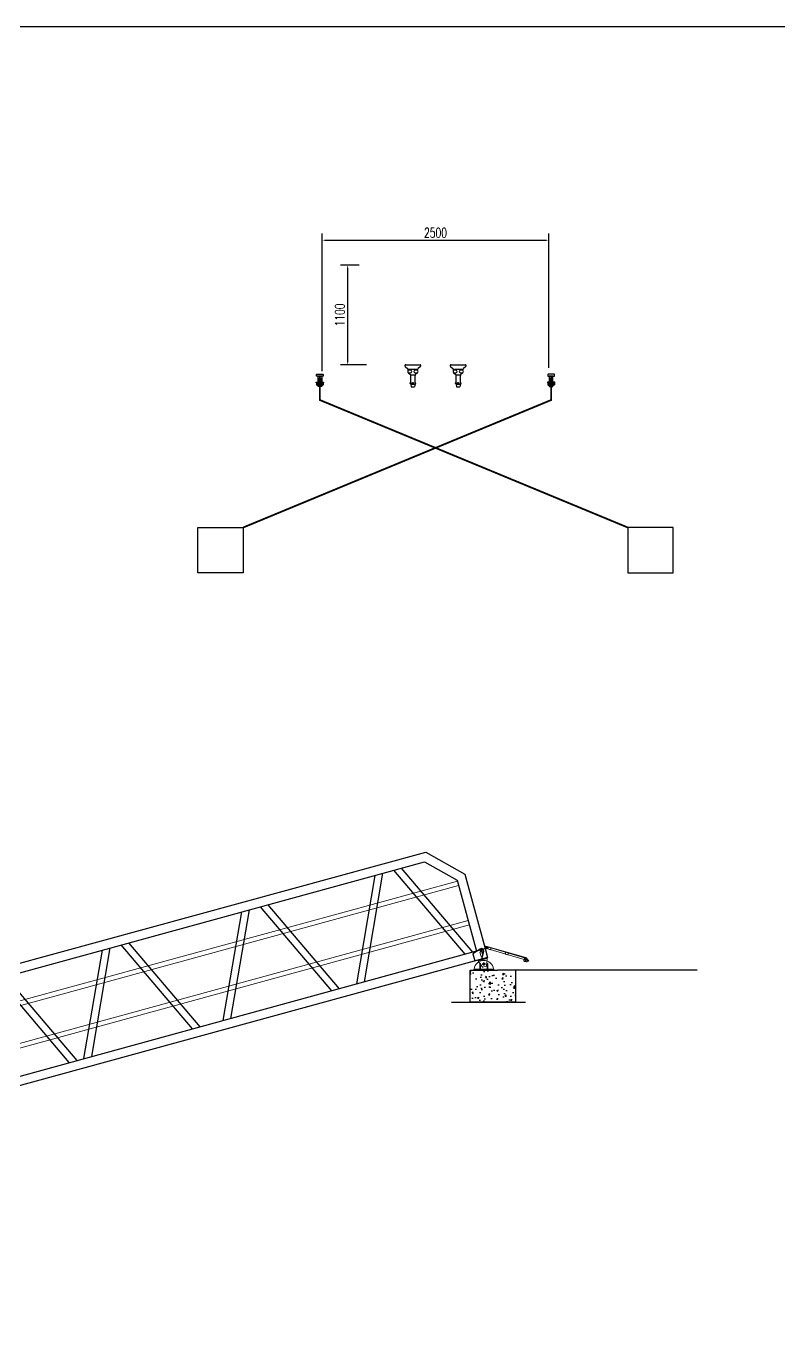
# Model space of a CAD drawing. Extents: x 36536 to 256213, y 18389 to 106449.
# Drawn here: x 222420 to 230716, y 89170 to 103703 of the extents above; entities that cross this region are included whole.
import ezdxf

# ---------------------------------------------------------------- set-up
doc = ezdxf.new("R2010")
doc.units = 0
doc.header["$LTSCALE"] = 1000
doc.header["$MEASUREMENT"] = 0
doc.linetypes.add('CENTER', pattern=[2, 1.25, -0.25, 0.25, -0.25])
doc.linetypes.add('CENTER2', pattern=[28.575, 19.05, -3.175, 3.175, -3.175])
for name, color, linetype in [('W-FLOAT_BOWL浮筒', 253, 'Continuous'), ('固定锚', 5, 'Continuous'), ('栏杆', 6, 'Continuous'), ('铝横梁', 220, 'Continuous'), ('铝通', 4, 'Continuous')]:
    doc.layers.add(name, color=color, linetype=linetype)
for name, color, linetype, lineweight in [('加强板', 140, 'Continuous', 18), ('图框', 7, 'Continuous', 13), ('型材', 7, 'Continuous', 15), ('结构', 52, 'Continuous', 18), ('铝斜撑', 241, 'Continuous', 9)]:
    doc.layers.add(name, color=color, linetype=linetype, lineweight=lineweight)
doc.styles.add('STANDARD_T3', font='simplex.shx', dxfattribs={"width": 0.7, "bigfont": 'hztxt.shx'})
doc.dimstyles.new('W&&30', dxfattribs={"dimtxt": 105, "dimasz": 30, "dimexe": 75, "dimexo": 90, "dimgap": 30, "dimtad": 1, "dimdec": 0, "dimzin": 0, "dimdsep": 46, "dimtxsty": 'STANDARD_T3', "dimcen": 0.09, "dimclrd": 1, "dimclre": 1, "dimclrt": 7, "dimazin": 2, "dimtfac": 1, "dimtdec": 0, "dimtix": 1, "dimtmove": 2, "dimatfit": 3, "dimfxl": 100, "dimtolj": 1, "dimtzin": 0, "dimarcsym": 0})

# ---------------------------------------------------------------- blocks, each defined once
blk = doc.blocks.new('JAGZZ')
at = {"color": 1, "linetype": 'CENTER2'}
for p, q in [((524725, 12996), (524689, 12996)), ((524707, 12979), (524707, 13014))]:
    blk.add_line(p, q, dxfattribs=at)
at = {"layer": '结构', "color": 4}
for p, q in [((524597, 12929), (524597, 12941)), ((524817, 12941), (524597, 12941)), ((524817, 12929), (524817, 12941)), ((524817, 12929), (524597, 12929))]:
    blk.add_line(p, q, dxfattribs=at)
for points in [[(524670, 12941), (524670, 13001), (524662, 13001), (524662, 12941)], [(524744, 12941), (524744, 13001), (524752, 13001), (524752, 12941)]]:
    blk.add_lwpolyline(points, close=True, dxfattribs=at)
at = {"layer": '结构'}
blk.add_circle((524707, 12996), 13, dxfattribs=at)
at = {"layer": '结构', "color": 4}
blk.add_arc((524707, 12931), 106, 5.7248, 174.2752, dxfattribs=at)
blk = doc.blocks.new('A$C32F71815')
at = {"layer": '铝斜撑', "linetype": 'Continuous'}
for p, q in [((3, 20), (0, 20)), ((0, 20), (0, 0)), ((40, 0), (0, 0)), ((3, 20), (3, 3)), ((40, 3), (3, 3)), ((40, 0), (40, 3))]:
    blk.add_line(p, q, dxfattribs=at)
blk = doc.blocks.new('A$C42B83C84')
at = {"layer": '图框', "lineweight": 0}
h = blk.add_hatch(dxfattribs=at)
h.set_pattern_fill('ANSI31', color=256, scale=0.5, style=0)
h.set_pattern_definition([(45, (82514.4754, -36464.1272), (-1.122532015, 1.122532015), [])])
edge = h.paths.add_edge_path(flags=17)
edge.add_arc((15, 30), 6.5, 0, 360)
edge = h.paths.add_edge_path()
edge.add_arc((15, 30), 10, 0, 360)
for p, q in [((0, 25), (0, 45)), ((0, 45), (458, 45)), ((5, 25), (0, 25)), ((5, 40), (5, 25)), ((457, 40), (5, 40)), ((457, 40), (497, 15)), ((458, 45), (500, 19)), ((462, 7), (462, 23)), ((467, 7), (467, 23)), ((497, 15), (500, 19))]:
    blk.add_line(p, q, dxfattribs=at)
for points in [[(29, 20), (29, 40), (444, 40), (444, 20)], [(59, 40), (59, 20), (29, 20), (29, 40)], [(259, 40), (259, 20), (229, 20), (229, 40)]]:
    blk.add_lwpolyline(points, close=True, dxfattribs=at)
blk.add_lwpolyline([(444, 20), (444, 10, 0.414214), (454, 0), (474, 0, 0.414214), (484, 10), (484, 20)], format="xyb", dxfattribs=at)
blk.add_lwpolyline([(458, 0), (458, 7), (470, 7), (470, 0)], dxfattribs=at)
for radius in [10, 6.5]:
    blk.add_circle((15, 30), radius, dxfattribs=at)
blk.add_blockref('A$C32F71815', (444, 20), dxfattribs=at)
blk = doc.blocks.new('EB')
at = {"layer": '加强板'}
blk.add_lwpolyline([(1337537242, 365767056), (1337537242, 365767006), (1337537257, 365767006), (1337537267, 365767056)], close=True, dxfattribs=at)
at = {"layer": '铝通'}
blk.add_lwpolyline([(1337537285, 365767056, 0.668622), (1337537254, 365767090), (1337537162, 365767061), (1337537162, 365766981), (1337537242, 365766981)], format="xyb", close=True, dxfattribs=at)
blk.add_circle((1337537262, 365767066), 7, dxfattribs=at)
blk = doc.blocks.new('A$C1CD0366B')
at = {"color": 1, "linetype": 'CENTER', "ltscale": 0.52}
for p, q in [((46, 50), (74, 50)), ((60, 36), (60, 64))]:
    blk.add_line(p, q, dxfattribs=at)
blk.add_lwpolyline([(0, 100), (0, 0), (10, 0), (10, 100)], close=True)
blk.add_lwpolyline([(10, 100), (87, 74, -0.315452), (90, 69), (90, 31, -0.315452), (87, 26), (10, 0)], format="xyb")
blk.add_circle((60, 50), 11)
blk = doc.blocks.new('asasfasf')
h = blk.add_hatch()
h.set_pattern_fill('AR-CONC', color=256, scale=100)
h.set_pattern_definition([(50, (149690.8, 295328.94), (182.18467, -15.9391), [19.05, -209.55]), (355, (149690.8, 295328.94), (-35.24283, 191.05664), [15.24, -167.64]), (100.451, (149705.99, 295327.61), (146.9425, 175.1167), [16.19, -178.09]), (46.1842, (149690.8, 295379.74), (271.07904, -42.0423), [28.575, -314.325]), (96.6356, (149713.4, 295376.23), (237.4042, 247.4256), [24.285, -267.135]), (351.184, (149690.8, 295379.74), (237.4046, 247.4251), [22.86, -251.46]), (21, (149716.2, 295367.04), (151.61488, -102.26552), [19.05, -209.55]), (326, (149716.2, 295367.04), (61.80203, 184.18797), [15.24, -167.64]), (71.4514, (149728.84, 295358.52), (213.4165, 81.92286), [16.19, -178.09]), (37.5, (149690.803, 295328.94), (3.088603, 84.55504), [0, -165.608, 0, -170.18, 0, -168.275]), (7.5, (149690.8, 295328.94), (66.81966, 100.18057), [0, -97.028, 0, -161.798, 0, -64.135]), (327.5, (149634.16, 295328.94), (135.590595, -5.728744), [0, -63.5, 0, -198.12, 0, -262.89]), (317.5, (149608.76, 295328.94), (148.12918, 25.4265), [0, -82.55, 0, -131.572, 0, -186.69])])
h.paths.add_polyline_path([(210639, 254099), (210939, 254099), (210939, 254101), (211139, 254101), (211139, 253747), (210639, 253747)])
for points in [[(210639, 254099), (210939, 254099), (210939, 254101), (211139, 254101), (211139, 253747), (210639, 253747), (210639, 254099)], [(210434, 253747), (211249, 253747)]]:
    blk.add_lwpolyline(points)
at = {"layer": '型材'}
for points in [[(204903, 253549), (210497, 255081), (210510, 255033), (204916, 253501)], [(205022, 253115), (210616, 254647), (210629, 254599), (205035, 253067)]]:
    blk.add_lwpolyline(points, close=True, dxfattribs=at)
at = {"layer": '铝横梁', "color": 6}
for points in [[(209879, 255223), (210665, 254298)], [(209588, 255143), (209383, 253947)], [(209673, 255166), (209468, 253970)], [(209794, 255200), (210580, 254274)], [(208322, 254796), (209108, 253871)], [(208407, 254820), (209193, 253894)], [(208116, 254740), (207911, 253543)], [(208201, 254763), (207996, 253567)], [(206666, 254343), (206461, 253146)], [(206787, 254376), (207573, 253451)], [(206872, 254399), (207658, 253474)], [(206581, 254320), (206376, 253123)], [(205428, 254004), (206214, 253079)], [(205514, 254027), (206299, 253102)]]:
    blk.add_lwpolyline(points, dxfattribs=at)
at = {"layer": '铝通', "color": 4}
for points in [[(205018, 252751), (204793, 253571), (205038, 254001), (210150, 255401), (210580, 255156), (210804, 254336)], [(205114, 252778), (204900, 253557), (205105, 253915), (210136, 255293), (210494, 255089), (210708, 254309)]]:
    blk.add_lwpolyline(points, dxfattribs=at)
blk.add_lwpolyline([(205018, 252751), (210804, 254336), (210831, 254239), (205044, 252655)], close=True, dxfattribs=at)
at = {"color": 0}
blk.add_blockref('JAGZZ', (-313918, 241169), dxfattribs=at)
at = {"layer": '图框', "lineweight": 0, "rotation": 343.8258550161323}
blk.add_blockref('A$C42B83C84', (210800, 254321), dxfattribs=at)
at = {"layer": '图框', "rotation": 285.3138034308679}
blk.add_blockref('A$C1CD0366B', (210725, 254210), dxfattribs=at)
at = {"layer": '图框', "lineweight": 0, "xscale": -1, "rotation": 27.23281612754066}
blk.add_blockref('A$C42B83C84', (205027, 252752), dxfattribs=at)
at = {"layer": '型材', "color": 22, "rotation": 15.31380343086798}
blk.add_blockref('EB', (-1193234596, -705776603), dxfattribs=at)
blk = doc.blocks.new('*D308')
at = {"layer": 'Defpoints', "color": 0, "transparency": 16777216}
for p in [(228182, 101346), (228182, 99848, 0), (225682, 99812, 0)]:
    blk.add_point(p, dxfattribs=at)
at = {"layer": 'W-FLOAT_BOWL浮筒', "color": 1, "lineweight": -2, "transparency": 16777216}
for p, q in [((225682, 99902), (225682, 101421)), ((225712, 101346), (228152, 101346)), ((228182, 99938), (228182, 101421))]:
    blk.add_line(p, q, dxfattribs=at)
at = {"layer": 'W-FLOAT_BOWL浮筒', "color": 1, "transparency": 16777216}
for points in [[(225712, 101351), (225712, 101341), (225682, 101346)], [(228152, 101351), (228152, 101341), (228182, 101346)]]:
    blk.add_solid(points, dxfattribs=at)
at = {"layer": 'W-FLOAT_BOWL浮筒', "color": 7, "transparency": 16777216, "insert": (226932, 101428), "char_height": 105, "attachment_point": 5, "style": 'STANDARD_T3'}
blk.add_mtext('\\A1;2500', dxfattribs=at)
blk = doc.blocks.new('*D309')
at = {"layer": 'Defpoints', "color": 0, "transparency": 16777216}
for p in [(226182, 101072), (225960, 99972), (226261, 99972, 0)]:
    blk.add_point(p, dxfattribs=at)
at = {"layer": 'W-FLOAT_BOWL浮筒', "color": 1, "lineweight": -2, "transparency": 16777216}
for p, q in [((226092, 101072), (225885, 101072)), ((225960, 101042), (225960, 100002)), ((226171, 99972), (225885, 99972))]:
    blk.add_line(p, q, dxfattribs=at)
at = {"layer": 'W-FLOAT_BOWL浮筒', "color": 1, "transparency": 16777216}
for points in [[(225955, 101042), (225965, 101042), (225960, 101072)], [(225955, 100002), (225965, 100002), (225960, 99972)]]:
    blk.add_solid(points, dxfattribs=at)
at = {"layer": 'W-FLOAT_BOWL浮筒', "color": 7, "transparency": 16777216, "insert": (225877, 100522), "char_height": 105, "attachment_point": 5, "rotation": 90, "style": 'STANDARD_T3'}
blk.add_mtext('\\A1;1100', dxfattribs=at)
blk = doc.blocks.new('侧面螺丝组2')
for points in [[(-40, 0), (40, 0), (40, -5), (-40, -5)], [(-25, -5), (25, -5), (25, -35), (-25, -35)]]:
    blk.add_lwpolyline(points, close=True)
for points in [[(-25, -5), (-38, -5), (-38, -26, 0.414214), (-33, -31), (-25, -31)], [(25, -5), (38, -5), (38, -26, -0.414214), (33, -31), (25, -31)]]:
    blk.add_lwpolyline(points, format="xyb", close=True)

msp = doc.modelspace()

# ---------------------------------------------------------------- linework, layer by layer
for p, q in [((225677.058, 99847.182, 0), (225677.058, 99822.182, 0)), ((226596.548, 99954.94), (226626.431, 99928.035)), ((226603.239, 99972.372), (226761.239, 99972.372)), ((226629.739, 99907.934), (226629.739, 99920.604)), ((226633.446, 99880.738), (226654.533, 99863.663)), ((226639.732, 99925.056), (226724.732, 99925.056)), ((226658.239, 99757.872), (226658.239, 99855.891)), ((226663.039, 99860.661), (226701.439, 99860.661)), ((226706.239, 99757.872), (226706.239, 99855.891)), ((226731.033, 99880.738), (226709.946, 99863.663)), ((226734.739, 99907.934), (226734.739, 99920.604)), ((226767.931, 99954.94), (226738.048, 99928.035)), ((227096.548, 99954.94), (227126.431, 99928.035)), ((227103.239, 99972.372), (227261.239, 99972.372)), ((227129.739, 99907.934), (227129.739, 99920.604)), ((227133.446, 99880.738), (227154.533, 99863.663)), ((227139.732, 99925.056), (227224.732, 99925.056)), ((227158.239, 99757.872), (227158.239, 99855.891)), ((227163.039, 99860.661), (227201.439, 99860.661)), ((227206.239, 99757.872), (227206.239, 99855.891)), ((227231.033, 99880.738), (227209.946, 99863.663)), ((227234.739, 99907.934), (227234.739, 99920.604)), ((227267.931, 99954.94), (227238.048, 99928.035)), ((228187.121, 99847.182, 0), (228187.121, 99822.182, 0)), ((225677.058, 99822.182, 0), (225637.058, 99822.182, 0)), ((225677.058, 99820.186, 0), (225637.058, 99816.192, 0)), ((225677.058, 99818.176, 0), (225637.058, 99814.182, 0)), ((225677.058, 99814.186, 0), (225637.058, 99810.192, 0)), ((225677.058, 99812.176, 0), (225637.058, 99808.182, 0)), ((225677.058, 99808.186, 0), (225637.058, 99804.192, 0)), ((225677.058, 99806.176, 0), (225637.058, 99802.182, 0)), ((225677.058, 99802.186, 0), (225637.058, 99798.192, 0)), ((225677.058, 99800.176, 0), (225637.058, 99796.182, 0)), ((225677.058, 99796.186, 0), (225637.058, 99792.192, 0)), ((225677.058, 99794.176, 0), (225637.058, 99790.182, 0)), ((225677.058, 99790.186, 0), (225637.058, 99786.192, 0)), ((225677.058, 99788.176, 0), (225637.058, 99784.182, 0)), ((225677.058, 99784.186, 0), (225637.058, 99780.192, 0)), ((225677.058, 99782.176, 0), (225637.058, 99778.182, 0)), ((225677.058, 99778.186, 0), (225637.058, 99774.192, 0)), ((225677.058, 99776.176, 0), (225637.058, 99772.182, 0)), ((225677.058, 99772.186, 0), (225637.058, 99768.192, 0)), ((225677.058, 99770.176, 0), (225637.058, 99766.182, 0)), ((225677.058, 99766.186, 0), (225637.058, 99762.192, 0)), ((225677.058, 99764.176, 0), (225637.058, 99760.182, 0)), ((225677.058, 99760.186, 0), (225637.058, 99756.192, 0)), ((225677.058, 99758.176, 0), (225637.058, 99754.182, 0)), ((225677.058, 99754.186, 0), (225637.058, 99750.192, 0)), ((225677.058, 99752.176, 0), (225637.058, 99748.182, 0)), ((225677.058, 99748.186, 0), (225637.058, 99744.192, 0)), ((225677.058, 99746.176, 0), (225637.058, 99742.182, 0)), ((226653.239, 99766.746), (226653.239, 99772.872)), ((226656.239, 99775.872), (226658.239, 99775.872)), ((226658.239, 99757.872), (226663.837, 99729.882)), ((226658.239, 99757.872), (226706.239, 99757.872)), ((226666.289, 99727.872), (226698.19, 99727.872)), ((226676.239, 99766.872), (226676.239, 99772.197)), ((226688.239, 99766.872), (226688.239, 99772.197)), ((226706.239, 99757.872), (226700.641, 99729.882)), ((226708.239, 99775.872), (226706.239, 99775.872)), ((226711.239, 99766.746), (226711.239, 99772.872)), ((227153.239, 99766.746), (227153.239, 99772.872)), ((227156.239, 99775.872), (227158.239, 99775.872)), ((227158.239, 99757.872), (227163.837, 99729.882)), ((227158.239, 99757.872), (227206.239, 99757.872)), ((227166.289, 99727.872), (227198.19, 99727.872)), ((227176.239, 99766.872), (227176.239, 99772.197)), ((227188.239, 99766.872), (227188.239, 99772.197)), ((227206.239, 99757.872), (227200.641, 99729.882)), ((227208.239, 99775.872), (227206.239, 99775.872)), ((227211.239, 99766.746), (227211.239, 99772.872)), ((228187.121, 99822.182, 0), (228227.121, 99822.182, 0)), ((228187.121, 99820.186, 0), (228227.121, 99816.192, 0)), ((228187.121, 99818.176, 0), (228227.121, 99814.182, 0)), ((228187.121, 99814.186, 0), (228227.121, 99810.192, 0)), ((228187.121, 99812.176, 0), (228227.121, 99808.182, 0)), ((228187.121, 99808.186, 0), (228227.121, 99804.192, 0)), ((228187.121, 99806.176, 0), (228227.121, 99802.182, 0)), ((228187.121, 99802.186, 0), (228227.121, 99798.192, 0)), ((228187.121, 99800.176, 0), (228227.121, 99796.182, 0)), ((228187.121, 99796.186, 0), (228227.121, 99792.192, 0)), ((228187.121, 99794.176, 0), (228227.121, 99790.182, 0)), ((228187.121, 99790.186, 0), (228227.121, 99786.192, 0)), ((228187.121, 99788.176, 0), (228227.121, 99784.182, 0)), ((228187.121, 99784.186, 0), (228227.121, 99780.192, 0)), ((228187.121, 99782.176, 0), (228227.121, 99778.182, 0)), ((228187.121, 99778.186, 0), (228227.121, 99774.192, 0)), ((228187.121, 99776.176, 0), (228227.121, 99772.182, 0)), ((228187.121, 99772.186, 0), (228227.121, 99768.192, 0)), ((228187.121, 99770.176, 0), (228227.121, 99766.182, 0)), ((228187.121, 99766.186, 0), (228227.121, 99762.192, 0)), ((228187.121, 99764.176, 0), (228227.121, 99760.182, 0)), ((228187.121, 99760.186, 0), (228227.121, 99756.192, 0)), ((228187.121, 99758.176, 0), (228227.121, 99754.182, 0)), ((228187.121, 99754.186, 0), (228227.121, 99750.192, 0)), ((228187.121, 99752.176, 0), (228227.121, 99748.182, 0)), ((228187.121, 99748.186, 0), (228227.121, 99744.192, 0)), ((228187.121, 99746.176, 0), (228227.121, 99742.182, 0))]:
    msp.add_line(p, q)
at = {"ltscale": 0.1}
for p, q in [((226663.837, 99729.882), (226664.239, 99727.872)), ((226664.239, 99727.872), (226666.289, 99727.872)), ((226698.19, 99727.872), (226700.239, 99727.872)), ((226700.641, 99729.882), (226700.239, 99727.872)), ((227163.837, 99729.882), (227164.239, 99727.872)), ((227164.239, 99727.872), (227166.289, 99727.872)), ((227198.19, 99727.872), (227200.239, 99727.872)), ((227200.641, 99729.882), (227200.239, 99727.872))]:
    msp.add_line(p, q, dxfattribs=at)
msp.add_lwpolyline([(211646.243, 103703.395), (244784.33, 103703.395), (244784.33, 69667.453), (211646.243, 69667.453)], close=True)
at = {"elevation": 0}
for points in [[(225624.558, 99867.182), (225689.558, 99867.182, -0.414213562), (225694.558, 99862.182), (225694.558, 99852.182, -0.414213562), (225689.558, 99847.182), (225624.558, 99847.182, -0.414213562), (225619.558, 99852.182), (225619.558, 99862.182, -0.414213562)], [(225637.058, 99847.182), (225677.058, 99847.182), (225677.058, 99737.182, -0.414213562), (225672.058, 99732.182), (225642.058, 99732.182, -0.414213562), (225637.058, 99737.182)], [(228239.621, 99867.182), (228174.621, 99867.182, 0.414213562), (228169.621, 99862.182), (228169.621, 99852.182, 0.414213562), (228174.621, 99847.182), (228239.621, 99847.182, 0.414213562), (228244.621, 99852.182), (228244.621, 99862.182, 0.414213562)], [(228227.121, 99847.182), (228187.121, 99847.182), (228187.121, 99737.182, 0.414213562), (228192.121, 99732.182), (228222.121, 99732.182, 0.414213562), (228227.121, 99737.182)]]:
    msp.add_lwpolyline(points, format="xyb", close=True, dxfattribs=at)
for centre, radius, start, end in [((226603.239, 99962.372), 10, 90, 228.0009157), ((226638.739, 99897.872), 13.5, 126.5657369, 231), ((226619.739, 99920.604), 10, 0, 48.0009157), ((226639.739, 99888.51), 10, 184.1478825, 231), ((226647.751, 99913.472), 31.421, 236.1380561, 303.5569221), ((226647.716, 99882.36), 31.372, 56.4165797, 122.8530887), ((226648.239, 99855.891), 10, 0, 51), ((226656.739, 99897.872), 13.5, 308.3696396, 51.9010629), ((226707.739, 99897.872), 13.5, 128.0989371, 231.6303604), ((226716.728, 99913.467), 31.417, 236.4385284, 303.8664934), ((226716.755, 99882.39), 31.343, 57.1287193, 123.6019394), ((226716.239, 99855.891), 10, 129, 180), ((226724.739, 99888.51), 10, 309, 355.8521175), ((226725.739, 99897.872), 13.5, 309, 53.4342631), ((226744.739, 99920.604), 10, 131.9990843, 180), ((226761.239, 99962.372), 10, 311.9990843, 90), ((227103.239, 99962.372), 10, 90, 228.0009157), ((227138.739, 99897.872), 13.5, 126.5657369, 231), ((227119.739, 99920.604), 10, 0, 48.0009157), ((227139.739, 99888.51), 10, 184.1478825, 231), ((227147.751, 99913.472), 31.421, 236.1380561, 303.5569221), ((227147.716, 99882.36), 31.372, 56.4165797, 122.8530887), ((227148.239, 99855.891), 10, 0, 51), ((227156.739, 99897.872), 13.5, 308.3696396, 51.9010629), ((227207.739, 99897.872), 13.5, 128.0989371, 231.6303604), ((227216.728, 99913.467), 31.417, 236.4385284, 303.8664934), ((227216.755, 99882.39), 31.343, 57.1287193, 123.6019394), ((227216.239, 99855.891), 10, 129, 180), ((227224.739, 99888.51), 10, 309, 355.8521175), ((227225.739, 99897.872), 13.5, 309, 53.4342631), ((227244.739, 99920.604), 10, 131.9990843, 180), ((227261.239, 99962.372), 10, 311.9990843, 90), ((226656.239, 99772.872), 3, 90, 180), ((226666.289, 99730.372), 2.5, 191.3099325, 270), ((226679.239, 99772.197), 3, 115.3769335, 180), ((226682.239, 99765.872), 10, 64.6230665, 115.3769335), ((226685.239, 99772.197), 3, 0, 64.6230665), ((226698.19, 99730.372), 2.5, 270, 348.6900675), ((226708.239, 99772.872), 3, 0, 90), ((227156.239, 99772.872), 3, 90, 180), ((227166.289, 99730.372), 2.5, 191.3099325, 270), ((227179.239, 99772.197), 3, 115.3769335, 180), ((227182.239, 99765.872), 10, 64.6230665, 115.3769335), ((227185.239, 99772.197), 3, 0, 64.6230665), ((227198.19, 99730.372), 2.5, 270, 348.6900675), ((227208.239, 99772.872), 3, 0, 90)]:
    msp.add_arc(centre, radius, start, end)
for centre, major_axis, start_param, end_param in [((226659.239, 99766.746), (0, -9), 4.71238898, 6.115737228), ((226682.239, 99766.872), (0, 9), 1.570796327, 4.71238898), ((227159.239, 99766.746), (0, -9), 4.71238898, 6.115737228), ((227182.239, 99766.872), (0, 9), 1.570796327, 4.71238898)]:
    msp.add_ellipse(centre, major_axis=major_axis, ratio=0.666666667, start_param=start_param, end_param=end_param)
at = {"extrusion": (0, 0, -1)}
for centre in [(226705.239, 99766.746), (227205.239, 99766.746)]:
    msp.add_ellipse(centre, major_axis=(0, -9), ratio=0.666666667, start_param=4.71238898, end_param=6.115737228, dxfattribs=at)
at = {"layer": '固定锚', "const_width": 20, "elevation": 0}
for points in [[(224812.894, 98178.938), (228208.087, 99584.193), (228208.087, 99847.872)], [(229051.622, 98178.938), (225656.43, 99584.193), (225656.43, 99847.872)]]:
    msp.add_lwpolyline(points, dxfattribs=at)
at = {"layer": '固定锚', "elevation": 0}
for points in [[(224312.894, 98178.938), (224812.894, 98178.938), (224812.894, 97678.938), (224312.894, 97678.938)], [(229551.622, 98178.938), (229051.622, 98178.938), (229051.622, 97678.938), (229551.622, 97678.938)]]:
    msp.add_lwpolyline(points, close=True, dxfattribs=at)
at = {"layer": '栏杆', "color": 0}
msp.add_lwpolyline([(227715.113, 93300.371), (229818.406, 93300.371)], dxfattribs=at)

# ---------------------------------------------------------------- block references
msp.add_blockref('侧面螺丝组2', (225657.058, 99780.179, 0))
at = {"xscale": -1}
msp.add_blockref('侧面螺丝组2', (228207.121, 99780.179, 0), dxfattribs=at)
at = {"layer": '栏杆'}
msp.add_blockref('asasfasf', (16676.251, -160800.145), dxfattribs=at)

# ---------------------------------------------------------------- dimensions: what is measured, and where the dimension line sits
at = {"layer": 'W-FLOAT_BOWL浮筒'}
dim = msp.add_linear_dim(base=(228182.239, 101345.886, 0), p1=(225682.239, 99811.872), p2=(228182.239, 99847.872), dimstyle='W&&30', dxfattribs=at)
dim.commit()
dim.dimension.update_dxf_attribs({"geometry": '*D308', "text_midpoint": (226932.239, 101428.386, 0)})
dim = msp.add_linear_dim(base=(225959.577, 99972.372, 0), p1=(226182.239, 101072.372, 0), p2=(226261.239, 99972.372), angle=90, dimstyle='W&&30', dxfattribs=at)
dim.commit()
dim.dimension.update_dxf_attribs({"geometry": '*D309', "text_midpoint": (225877.077, 100522.372, 0)})

doc.saveas('drawing.dxf')
